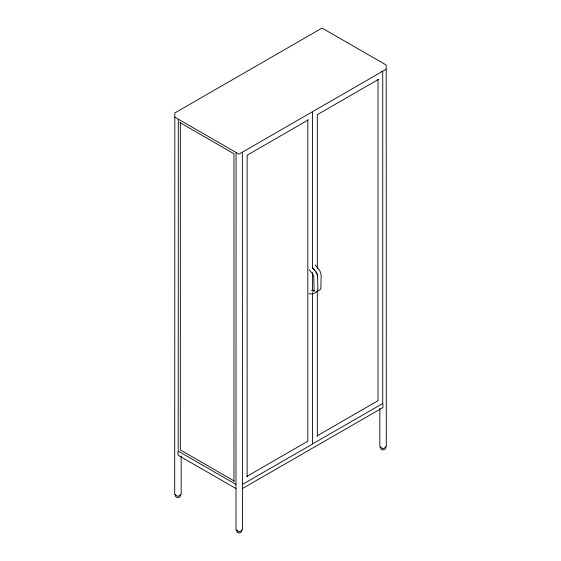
<?xml version="1.0" encoding="UTF-8"?>
<svg xmlns="http://www.w3.org/2000/svg" width="561" height="561" viewBox="0 0 561 561"><rect width="100%" height="100%" fill="white"/><g stroke="black" fill="none" stroke-linecap="round" stroke-linejoin="round"><path stroke-width="0.84" d="M174.822 117.179L238.965 154.135L386.178 69.22L386.178 65.013L322.035 28.05L174.822 112.964L174.702 494.571L177.928 496.436L181.161 494.571L181.161 455.96M178.3 119.493L178.209 451.149L235.802 484.29M236.076 152.606L235.985 529.956L239.217 531.821L242.443 529.956L242.352 152.606M308.284 119.9L247.12 155.208L247.12 476.794M378.486 79.367L317.323 114.675L317.323 268.803M314.609 290.654L313.248 291.454L314.069 289.483L313.809 276.391L312.568 273.838L309.237 269.841M178.118 451.416L178.026 455.195L235.985 488.554M246.847 476.422L307.821 441.219L307.821 119.844M317.049 435.89L378.023 400.687L378.023 79.318M316.053 291.755L319.63 290.17L320.836 288.705L321.18 275.192L319.896 270.809L315.191 264.897M311.467 290.598L314.37 290.535M309.062 293.74C312.393 294.364 317.94 293.017 317.863 288.775L317.533 274.981L315.913 271.643L312.428 267.45M386.206 69.557L386.298 446.9L383.072 448.765L379.839 446.9L379.839 408.289M381.473 71.184L382.728 71.906L382.728 403.513L312.898 443.723M312.435 112.389L312.526 268.235M179.871 122.529L233.951 153.756L233.951 481.415M382.883 403.745L382.974 407.524L242.443 488.554M242.696 484.255L312.526 444.046L312.526 292.73M234.232 481.043L180.333 449.922L180.333 122.473M312.554 267.927L314.721 270.472M315.885 271.924L317.126 274.476M385.337 446.605C386.795 449.642 382.329 451.03 380.8 448.863L380.73 446.837M241.539 530.005C242.689 532.929 238.306 533.918 236.945 531.919L236.875 529.886M317.316 275.304L317.379 276.11M317.323 290.682L317.323 436.262M312.526 272.506L312.526 290.977M180.27 494.746C181.301 497.614 176.981 498.491 175.663 496.541L175.593 494.507"/></g></svg>
